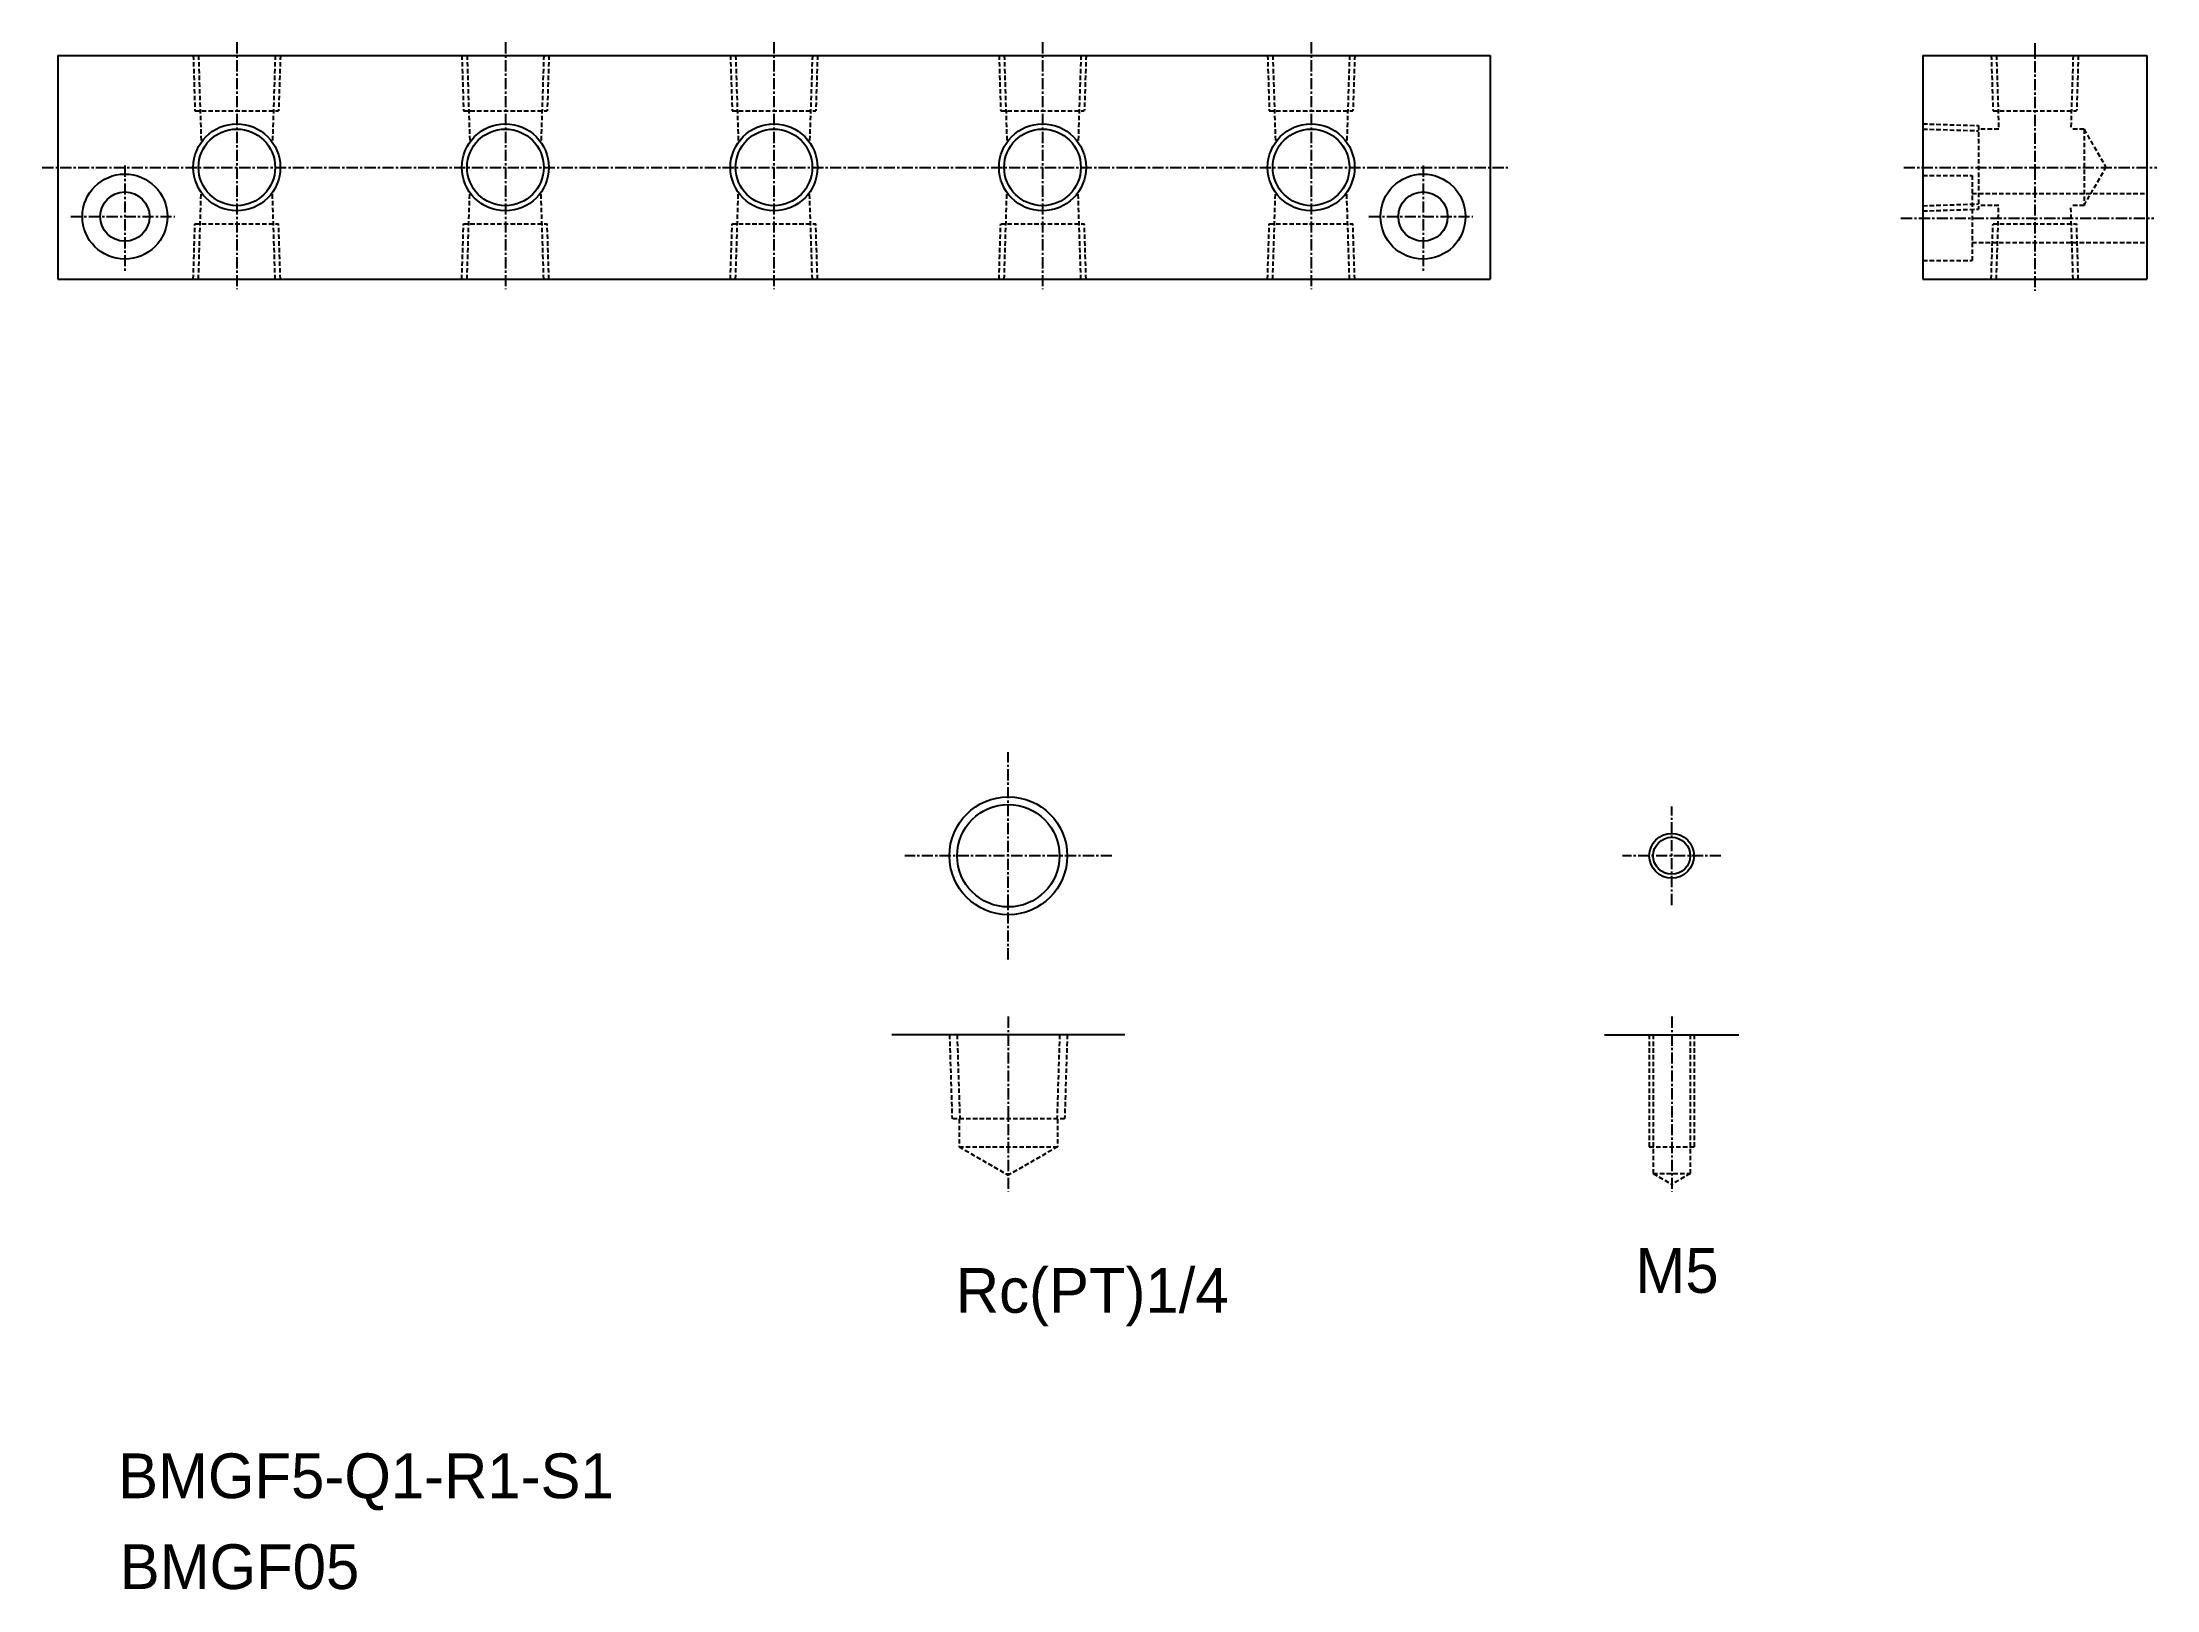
# Model space of a CAD drawing. Extents: x 3300 to 3536, y 9868 to 10041.
import ezdxf
from ezdxf.enums import TextEntityAlignment as Align

# ---------------------------------------------------------------- set-up
doc = ezdxf.new("R2010")
doc.units = 0
doc.linetypes.add('CENTER', pattern=[2, 1.25, -0.25, 0.25, -0.25])
doc.linetypes.add('DASHED', pattern=[0.75, 0.5, -0.25])
doc.layers.get('0').update_dxf_attribs({"linetype": 'CONTINUOUS'})
doc.layers.add('CENTER', color=1, linetype='CENTER')

msp = doc.modelspace()

# ---------------------------------------------------------------- linework, layer by layer
at = {"color": 7, "linetype": 'CONTINUOUS'}
for p, q in [((3301.28, 10039.2), (3461.28, 10039.2)), ((3301.28, 10039.2), (3301.28, 10014.2)), ((3461.28, 10039.2), (3461.28, 10014.2)), ((3509.62, 10039.2), (3509.62, 10014.2)), ((3509.62, 10039.2), (3534.62, 10039.2)), ((3534.62, 10039.2), (3534.62, 10014.2)), ((3301.28, 10014.2), (3461.28, 10014.2)), ((3509.62, 10014.2), (3534.62, 10014.2)), ((3420.46, 9929.8), (3394.46, 9929.8)), ((3474.06, 9929.8), (3489.06, 9929.8))]:
    msp.add_line(p, q, dxfattribs=at)
at = {"color": 3, "linetype": 'DASHED'}
for p, q in [((3316.42, 10039.2), (3316.61, 10033)), ((3317, 10039.2), (3317.3, 10029.49)), ((3325.57, 10039.2), (3325.26, 10029.49)), ((3326.15, 10039.2), (3325.95, 10033)), ((3346.42, 10039.2), (3346.61, 10033)), ((3347, 10039.2), (3347.3, 10029.49)), ((3355.57, 10039.2), (3355.26, 10029.49)), ((3356.15, 10039.2), (3355.95, 10033)), ((3376.42, 10039.2), (3376.61, 10033)), ((3377, 10039.2), (3377.3, 10029.49)), ((3385.57, 10039.2), (3385.26, 10029.49)), ((3386.15, 10039.2), (3385.95, 10033)), ((3406.42, 10039.2), (3406.61, 10033)), ((3407, 10039.2), (3407.3, 10029.49)), ((3415.57, 10039.2), (3415.26, 10029.49)), ((3416.15, 10039.2), (3415.95, 10033)), ((3436.42, 10039.2), (3436.61, 10033)), ((3437, 10039.2), (3437.3, 10029.49)), ((3445.57, 10039.2), (3445.26, 10029.49)), ((3446.15, 10039.2), (3445.95, 10033)), ((3517.25, 10039.2), (3517.45, 10033)), ((3517.83, 10039.2), (3518.09, 10030.95)), ((3526.4, 10039.2), (3526.14, 10030.95)), ((3526.98, 10039.2), (3526.79, 10033)), ((3316.61, 10033), (3325.95, 10033)), ((3346.61, 10033), (3355.95, 10033)), ((3376.61, 10033), (3385.95, 10033)), ((3406.61, 10033), (3415.95, 10033)), ((3436.61, 10033), (3445.95, 10033)), ((3509.62, 10031.56), (3515.82, 10031.37)), ((3509.62, 10030.98), (3515.82, 10030.79)), ((3515.82, 10031.37), (3515.82, 10022.03)), ((3518.09, 10030.95), (3515.82, 10030.95)), ((3517.45, 10033), (3526.79, 10033)), ((3527.62, 10030.95), (3526.14, 10030.95)), ((3527.62, 10030.95), (3527.62, 10022.45)), ((3527.62, 10030.95), (3530.07, 10026.7)), ((3527.62, 10022.45), (3530.07, 10026.7)), ((3317, 10014.2), (3317.3, 10023.9)), ((3325.57, 10014.2), (3325.26, 10023.9)), ((3347, 10014.2), (3347.3, 10023.9)), ((3355.57, 10014.2), (3355.26, 10023.9)), ((3377, 10014.2), (3377.3, 10023.9)), ((3385.57, 10014.2), (3385.26, 10023.9)), ((3407, 10014.2), (3407.3, 10023.9)), ((3415.57, 10014.2), (3415.26, 10023.9)), ((3437, 10014.2), (3437.3, 10023.9)), ((3445.57, 10014.2), (3445.26, 10023.9)), ((3509.62, 10025.79), (3515.12, 10025.79)), ((3515.12, 10025.79), (3515.12, 10016.29)), ((3515.12, 10023.79), (3534.62, 10023.79)), ((3509.62, 10022.42), (3515.82, 10022.61)), ((3509.62, 10021.83), (3515.82, 10022.03)), ((3518.09, 10022.45), (3515.82, 10022.45)), ((3517.83, 10014.2), (3518.09, 10022.45)), ((3526.4, 10014.2), (3526.14, 10022.45)), ((3527.62, 10022.45), (3526.14, 10022.45)), ((3316.42, 10014.2), (3316.61, 10020.4)), ((3316.61, 10020.4), (3325.95, 10020.4)), ((3326.15, 10014.2), (3325.95, 10020.4)), ((3346.42, 10014.2), (3346.61, 10020.4)), ((3346.61, 10020.4), (3355.95, 10020.4)), ((3356.15, 10014.2), (3355.95, 10020.4)), ((3376.42, 10014.2), (3376.61, 10020.4)), ((3376.61, 10020.4), (3385.95, 10020.4)), ((3386.15, 10014.2), (3385.95, 10020.4)), ((3406.42, 10014.2), (3406.61, 10020.4)), ((3406.61, 10020.4), (3415.95, 10020.4)), ((3416.15, 10014.2), (3415.95, 10020.4)), ((3436.42, 10014.2), (3436.61, 10020.4)), ((3436.61, 10020.4), (3445.95, 10020.4)), ((3446.15, 10014.2), (3445.95, 10020.4)), ((3517.25, 10014.2), (3517.45, 10020.4)), ((3517.45, 10020.4), (3526.79, 10020.4)), ((3526.98, 10014.2), (3526.79, 10020.4)), ((3515.12, 10018.29), (3534.62, 10018.29)), ((3509.62, 10016.29), (3515.12, 10016.29)), ((3400.89, 9929.8), (3401.18, 9920.4)), ((3401.74, 9929.8), (3402.04, 9920.4)), ((3413.19, 9929.8), (3412.89, 9920.4)), ((3414.04, 9929.8), (3413.75, 9920.4)), ((3479.06, 9929.8), (3479.06, 9917.3)), ((3479.49, 9929.8), (3479.49, 9914.3)), ((3483.62, 9929.8), (3483.62, 9914.3)), ((3484.06, 9929.8), (3484.06, 9917.3)), ((3413.75, 9920.4), (3401.18, 9920.4)), ((3401.96, 9920.4), (3401.96, 9917.3)), ((3412.96, 9920.4), (3412.96, 9917.3)), ((3401.96, 9917.3), (3412.96, 9917.3)), ((3401.96, 9917.3), (3407.46, 9914.12)), ((3412.96, 9917.3), (3407.46, 9914.12)), ((3479.06, 9917.3), (3484.06, 9917.3)), ((3479.49, 9914.3), (3483.62, 9914.3)), ((3479.49, 9914.3), (3481.56, 9913.1)), ((3483.62, 9914.3), (3481.56, 9913.1))]:
    msp.add_line(p, q, dxfattribs=at)
for p, q in [((3509.62, 10032.95), (3509.62, 10032.95)), ((3509.62, 10026.7), (3509.62, 10026.7))]:
    msp.add_line(p, q)
at = {"color": 3, "linetype": 'CONTINUOUS'}
for centre, radius in [((3321.28, 10026.7), 4.86), ((3351.28, 10026.7), 4.86), ((3381.28, 10026.7), 4.86), ((3411.28, 10026.7), 4.86), ((3441.28, 10026.7), 4.86), ((3407.46, 9949.8), 6.58), ((3481.56, 9949.8), 2.5)]:
    msp.add_circle(centre, radius, dxfattribs=at)
at = {"color": 7, "linetype": 'CONTINUOUS'}
for centre, radius in [((3321.28, 10026.7), 4.28), ((3351.28, 10026.7), 4.28), ((3381.28, 10026.7), 4.28), ((3411.28, 10026.7), 4.28), ((3441.28, 10026.7), 4.28), ((3308.78, 10021.2), 4.75), ((3308.78, 10021.2), 2.75), ((3453.78, 10021.2), 4.75), ((3453.78, 10021.2), 2.75), ((3407.46, 9949.8), 5.72), ((3481.56, 9949.8), 2.07)]:
    msp.add_circle(centre, radius, dxfattribs=at)
at = {"layer": 'CENTER', "color": 1, "linetype": 'CENTER'}
for p, q in [((3321.28, 10040.67), (3321.28, 10013.1)), ((3351.28, 10040.67), (3351.28, 10013.1)), ((3381.28, 10040.67), (3381.28, 10013.1)), ((3411.28, 10040.67), (3411.28, 10013.1)), ((3441.28, 10040.67), (3441.28, 10013.1)), ((3522.12, 10040.56), (3522.12, 10012.92)), ((3299.55, 10026.7), (3463.26, 10026.7)), ((3308.78, 10026.9), (3308.78, 10014.97)), ((3453.78, 10026.9), (3453.78, 10014.97)), ((3507.48, 10026.7), (3535.74, 10026.7)), ((3302.74, 10021.2), (3314.36, 10021.2)), ((3447.74, 10021.2), (3459.36, 10021.2)), ((3507.17, 10021.04), (3535.43, 10021.04)), ((3407.46, 9938.22), (3407.46, 9961.37)), ((3481.56, 9944.3), (3481.56, 9955.3)), ((3419.04, 9949.8), (3395.89, 9949.8)), ((3487.06, 9949.8), (3476.06, 9949.8)), ((3407.46, 9931.83), (3407.46, 9912.3)), ((3481.56, 9931.83), (3481.56, 9912.3))]:
    msp.add_line(p, q, dxfattribs=at)

# ---------------------------------------------------------------- texts
at = {"color": 7, "linetype": 'CONTINUOUS'}
for s, p in [('M5', (3486.8, 9903.47)), ('Rc(PT)1/4', (3432.07, 9901.25))]:
    msp.add_text(s, height=5, dxfattribs=at).set_placement(p, align=Align.MIDDLE_RIGHT)
for s, p in [('BMGF5-Q1-R1-S1', (3308.03, 9878.04)), ('BMGF05', (3308.21, 9867.89))]:
    msp.add_text(s, height=5, dxfattribs=at).set_placement(p)

doc.saveas('drawing.dxf')
